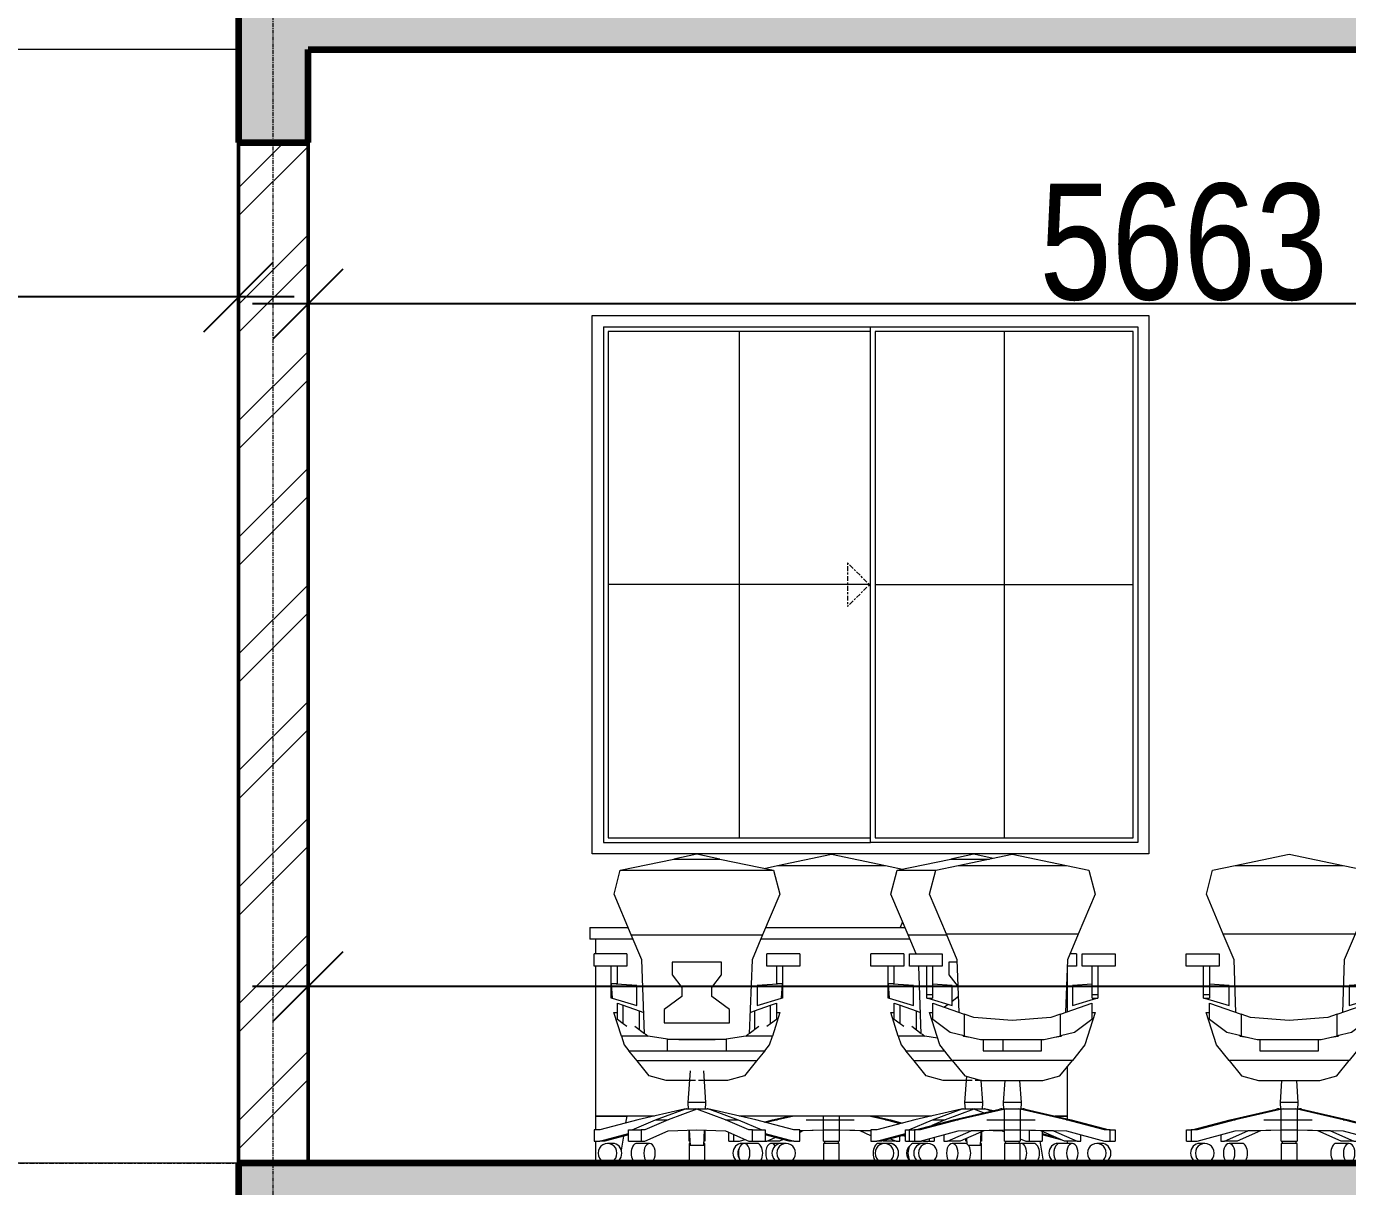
# Model space of a CAD drawing. Header units: millimetres. Extents: x -35190 to 411743, y -233114 to 23872.
# Drawn here: x 103382 to 107654, y -216612 to -212861 of the extents above; entities that cross this region are included whole.
import ezdxf

# ---------------------------------------------------------------- set-up
doc = ezdxf.new("R2010")
doc.units = ezdxf.units.MM
doc.linetypes.add('Centre', pattern=[31.75, 6.35, -4.7625, 15.875, -4.7625])
doc.linetypes.add('Grid Line', pattern=[22.225, 12.7, -3.175, 3.175, -3.175])
for name, color, linetype, lineweight in [('A-ANNO-DIMS', 211, 'Continuous', 9), ('A-DETL-GENF', 92, 'Continuous', 18), ('A-DETL-THIN', 151, 'Continuous', 18), ('A-FLOR', 192, 'Continuous', 18), ('A-FLOR-LEVL', 51, 'Continuous', 18), ('A-GENM', 13, 'Continuous', 18), ('A-GLAZ', 151, 'Continuous', 18), ('A-WALL', 113, 'Continuous', 18), ('A-WALL-PATT', 111, 'Continuous', 18), ('I-FURN', 30, 'Continuous', 18), ('S-GRID', 1, 'Continuous', 9)]:
    doc.layers.add(name, color=color, linetype=linetype, lineweight=lineweight)
doc.styles.add('Arial_3', font='arial.ttf', dxfattribs={"width": 0.8, "height": 375})
doc.dimstyles.new('main_4_5mm', dxfattribs={"dimscale": 304.8, "dimtxt": 382.597275, "dimasz": 0.738189, "dimexe": 0.590551, "dimexo": 0.0625, "dimgap": 0.024606, "dimtad": 1, "dimdec": 0, "dimzin": 0, "dimdsep": 46, "dimtxsty": 'Arial_3', "dimblk1": 'OBLIQUE', "dimblk2": 'OBLIQUE', "dimsah": 1, "dimcen": 0.09, "dimdle": 0.590551, "dimazin": 0, "dimtfac": 1, "dimtdec": 4, "dimtix": 1, "dimtmove": 0, "dimatfit": 3, "dimfxl": 0.590551, "dimfxlon": 1, "dimtvp": 1, "dimtolj": 1, "dimtzin": 0, "dimarcsym": 2})

# ---------------------------------------------------------------- blocks, each defined once
blk = doc.blocks.new('Sliding - 2L - SL1_8 X 1_8-417365-Section 3')
at = {"layer": 'A-GLAZ'}
for p, q in [((-7715.1, 3154), (-7715.1, 1486)), ((-7715.1, 3154), (-6851.1, 3154)), ((-7700.1, 3139), (-7700.1, 1501)), ((-6851.1, 3139), (-7700.1, 3139)), ((-7275.6, 3139), (-7275.6, 1501)), ((-6851.1, 1486), (-6851.1, 3154)), ((-6851.1, 3154), (-5987.1, 3154)), ((-6836, 3138.9), (-6836, 1501.1)), ((-6002.2, 3138.9), (-6836, 3138.9)), ((-6419.1, 3138.9), (-6419.1, 1501.1)), ((-6002.2, 1501.1), (-6002.2, 3138.9)), ((-5987.1, 3154), (-5987.1, 1486)), ((-6854.9, 2320), (-7700.1, 2320)), ((-6836, 2320), (-6002.2, 2320)), ((-7700.1, 1501), (-6851.1, 1501)), ((-6836, 1501.1), (-6002.2, 1501.1)), ((-7715.1, 1486), (-6851.1, 1486)), ((-5987.1, 1486), (-6851.1, 1486))]:
    blk.add_line(p, q, dxfattribs=at)
at = {"layer": 'A-GLAZ', "linetype": 'Centre'}
for p, q in [((-6854.9, 2320), (-6925.6, 2390.7)), ((-6925.6, 2390.7), (-6925.6, 2249.3)), ((-6854.9, 2320), (-6925.6, 2249.3))]:
    blk.add_line(p, q, dxfattribs=at)
blk = doc.blocks.new('HermanMiller_Seating_Aeron_WorkChair_9870 - Armpad_PostureFit_Graphite-563830-Section 3')
at = {"layer": 'A-GENM'}
blk.add_line((24040.3, 4338.9), (23884.1, 4338.9), dxfattribs=at)
at = {"layer": 'I-FURN'}
for p, q in [((23791.5, 5161.6), (23966.4, 5198.1)), ((23966.4, 5198.1), (24141.3, 5161.6)), ((23748.8, 5152.7), (23791.5, 5161.6)), ((23791.5, 5161.6), (24141.3, 5161.6)), ((24141.3, 5161.6), (24196.4, 5150.1)), ((24196.4, 4979.9), (24188.9, 4962)), ((23748.8, 4332.5), (23775.9, 4339.7)), ((23791.6, 4339.7), (23756.7, 4330.5)), ((23775.9, 4339.7), (23829.4, 4352)), ((23775.9, 4339.7), (23791.6, 4339.7)), ((23845.1, 4352), (23791.6, 4339.7)), ((23941, 4339.7), (23941, 4352)), ((23941, 4307.2), (23941, 4339.7)), ((23941, 4339.7), (23991.8, 4339.7)), ((23991.8, 4352), (23991.8, 4339.7)), ((23991.8, 4339.7), (23991.8, 4307.2)), ((24141.2, 4339.7), (24087.7, 4352)), ((24103.4, 4352), (24156.9, 4339.7)), ((24188.6, 4327.2), (24141.2, 4339.7)), ((24141.2, 4339.7), (24156.9, 4339.7)), ((24156.9, 4339.7), (24196.4, 4329.3)), ((23634.1, 4270.6), (23634.1, 4299)), ((23649.8, 4292.2), (23649.8, 4270.6)), ((23668.5, 4270.6), (23687.7, 4275.8)), ((23756.9, 4270.6), (23784.5, 4282.6)), ((23809.9, 4275.8), (23798, 4270.6)), ((23863.6, 4305.2), (23941, 4307)), ((23863.6, 4304.7), (23899.9, 4306.1)), ((23874, 4303.6), (23863.6, 4299)), ((23874, 4303.6), (23863.6, 4303.6)), ((23941, 4306.1), (23874, 4303.6)), ((23941, 4270.6), (23941, 4307.2)), ((23941, 4307.2), (23991.8, 4307.2)), ((23991.8, 4307.2), (23991.8, 4270.6)), ((23991.8, 4307), (24094.1, 4304.7)), ((24058.8, 4303.6), (23991.8, 4306.1)), ((24032.9, 4306.1), (24094.1, 4303.8)), ((24094.1, 4288.3), (24058.8, 4303.6)), ((24094.1, 4303.6), (24058.8, 4303.6)), ((24157.8, 4278.5), (24175.9, 4270.6)), ((24187.5, 4270.6), (24187.5, 4286.4)), ((24196.4, 4288.8), (24205.3, 4286.4)), ((24283.1, 4270.6), (24283.1, 4278.6)), ((24298.8, 4282.8), (24298.8, 4270.6)), ((23634.1, 4270.6), (23649.8, 4270.6)), ((23649.8, 4270.6), (23668.5, 4270.6)), ((23684.2, 4263.5), (23677.7, 4263.5)), ((23752.3, 4270.6), (23756.9, 4270.6)), ((23798, 4270.6), (23756.9, 4270.6)), ((23804.2, 4263.5), (23772.3, 4263.5)), ((23941, 4270.6), (23991.8, 4270.6)), ((23991.8, 4263.5), (23941, 4263.5)), ((23941, 4263.5), (23941, 4231.7)), ((23941, 4231.7), (23941, 4200)), ((23943.5, 4270.6), (23943.9, 4263.4)), ((23989, 4263.5), (23989.3, 4270.6)), ((23991.8, 4231.7), (23991.8, 4263.5)), ((23991.8, 4200), (23991.8, 4231.7)), ((24137.7, 4263.5), (24119.4, 4263.5)), ((24134.8, 4270.6), (24132.4, 4271.7)), ((24175.9, 4270.6), (24134.8, 4270.6)), ((24160.5, 4263.5), (24153.4, 4263.5)), ((24175.9, 4270.6), (24187.5, 4270.6)), ((24260.4, 4271.7), (24264.3, 4270.6)), ((24264.3, 4270.6), (24283.1, 4270.6)), ((24283.1, 4270.6), (24298.8, 4270.6))]:
    blk.add_line(p, q, dxfattribs=at)
for centre, ratio, start_param, end_param in [((23677.7, 4231.7), 0.951057, 0, 1.570796), ((23677.7, 4231.7), 0.951057, 1.570796, 3.141593), ((23693.4, 4231.7), 0.951057, 0.936925, 1.570796), ((23693.4, 4231.7), 0.951057, 1.570796, 2.204668), ((23772.3, 4231.7), 0.587785, 5.566775, 7.853982), ((23772.3, 4231.7), 0.587785, 1.570796, 3.858003), ((24119.4, 4231.7), 0.587785, 0, 1.570796), ((24119.4, 4231.7), 0.587785, 1.570796, 3.141593), ((24160.5, 4231.7), 0.587785, 5.615513, 6.429794), ((24239.4, 4231.7), 0.951057, 0.667672, 1.570796), ((24239.4, 4231.7), 0.951057, 1.570796, 2.47392), ((24160.5, 4231.7), 0.587785, 2.994984, 3.809265)]:
    blk.add_ellipse(centre, major_axis=(0, 31.7), ratio=ratio, start_param=start_param, end_param=end_param, dxfattribs=at)
blk = doc.blocks.new('M_Desk - 1525 x 762mm-564296-Section 3')
at = {"layer": 'I-FURN'}
for p, q in [((23184.9, 4962), (23308.7, 4962)), ((23184.9, 4962), (23184.9, 4923.9)), ((23753.7, 4962), (24203.9, 4962)), ((23324.7, 4923.9), (23184.9, 4923.9)), ((23203.9, 4923.9), (23203.9, 4876.3)), ((24219.9, 4923.9), (23737.7, 4923.9)), ((23203.9, 4836.6), (23203.9, 4352)), ((24728.9, 4836.6), (24728.9, 4688.9)), ((24728.9, 4511.3), (24728.9, 4352)), ((23203.9, 4352), (23305.5, 4352)), ((23203.9, 4352), (23203.9, 4307.2)), ((23394.2, 4352), (23203.9, 4352)), ((23301.7, 4329.4), (23305.5, 4352)), ((24289.4, 4352), (23668.2, 4352)), ((24688.2, 4352), (24728.9, 4352)), ((24728.9, 4352), (24688.2, 4352)), ((24728.9, 4352), (24728.9, 4342.6)), ((23287, 4241.1), (23294.7, 4287.1)), ((23203.9, 4270.6), (23203.9, 4200)), ((24652.7, 4200), (24640.9, 4270.6)), ((24728.9, 4270.6), (24728.9, 4263.5)), ((23280.1, 4200), (23282.3, 4213))]:
    blk.add_line(p, q, dxfattribs=at)
blk = doc.blocks.new('HermanMiller_Seating_Aeron_WorkChair_9870 - Armpad_PostureFit_Graphite-563193-Section 3')
at = {"layer": 'I-FURN'}
for p, q in [((24178.6, 5146.4), (24352.1, 5182.6)), ((24426.4, 5198.1), (24352.1, 5182.6)), ((24352.1, 5182.6), (24476.9, 5182.6)), ((24488.8, 5185.1), (24426.4, 5198.1)), ((24158.7, 5069.7), (24178.6, 5146.4)), ((24178.6, 5146.4), (24303.4, 5146.4)), ((24214.2, 4937.5), (24158.7, 5069.7)), ((24239.9, 4876.3), (24214.2, 4937.5)), ((24214.2, 4937.5), (24339, 4937.5)), ((24093.8, 4836.6), (24093.8, 4876.3)), ((24200, 4876.3), (24093.8, 4876.3)), ((24200, 4876.3), (24200, 4836.6)), ((24759, 4876.3), (24737.7, 4876.3)), ((24759, 4876.3), (24759, 4836.6)), ((24200, 4836.6), (24093.8, 4836.6)), ((24149.7, 4779.8), (24149.7, 4836.6)), ((24168.4, 4836.6), (24168.4, 4779.8)), ((24256.9, 4617.4), (24248.9, 4836.6)), ((24373.2, 4848.9), (24346.4, 4848.9)), ((24346.4, 4848.9), (24346.4, 4808.5)), ((24759, 4836.6), (24728.7, 4836.6)), ((24346.4, 4808.5), (24376.1, 4769.6)), ((24149.7, 4732.9), (24149.7, 4779.8)), ((24168.4, 4779.8), (24149.7, 4779.8)), ((24231.9, 4773.8), (24149.7, 4779.8)), ((24149.7, 4779.8), (24153, 4732.9)), ((24168.4, 4779.8), (24168.4, 4778.5)), ((24231.9, 4708.8), (24231.9, 4773.8)), ((24153, 4732.9), (24149.7, 4732.9)), ((24153, 4732.9), (24231.9, 4708.8)), ((24169.3, 4663.7), (24169.3, 4717)), ((24169.3, 4717), (24188.4, 4710.2)), ((24188.4, 4710.2), (24239.9, 4692)), ((24188.4, 4649.6), (24188.4, 4710.2)), ((24343.5, 4712.8), (24331.5, 4703.8)), ((24377.3, 4738.1), (24356.7, 4722.7)), ((24182.4, 4610.4), (24158.1, 4686.6)), ((24158.1, 4686.6), (24166.8, 4686.6)), ((24166.8, 4686.6), (24169.3, 4684.7)), ((24188.4, 4649.6), (24169.3, 4663.7)), ((24239.9, 4692), (24254.4, 4686.9)), ((24239.9, 4692), (24239.9, 4631.8)), ((24200, 4641.1), (24188.4, 4649.6)), ((24225.8, 4642.3), (24256.9, 4619)), ((24259.1, 4617.4), (24268.4, 4610.4)), ((24268.4, 4610.4), (24182.4, 4610.4)), ((24182.4, 4610.4), (24191.5, 4581.8)), ((24191.5, 4581.8), (24206.9, 4562.7)), ((24309.3, 4603.7), (24268.4, 4610.4)), ((24520.9, 4598.9), (24520.9, 4562.7)), ((24206.9, 4562.7), (24331.7, 4562.7)), ((24233.3, 4530.2), (24206.9, 4562.7)), ((24272.4, 4482.1), (24233.3, 4530.2)), ((24358.1, 4530.2), (24233.3, 4530.2)), ((24327.2, 4466.8), (24272.4, 4482.1)), ((24421.4, 4466.8), (24327.2, 4466.8)), ((24403, 4480.4), (24397, 4396.1)), ((24452, 4466.8), (24431.4, 4466.8)), ((24455.8, 4396.1), (24450.8, 4467.1)), ((24385.3, 4374), (24235.9, 4339.7)), ((24292.9, 4339.7), (24389.1, 4375.4)), ((24426.4, 4374), (24334, 4339.7)), ((24391.4, 4375.4), (24385.3, 4374)), ((24389.1, 4375.4), (24391.4, 4375.4)), ((24391.4, 4374.5), (24391.4, 4375.4)), ((24392.8, 4375.4), (24391.4, 4375.4)), ((24392.8, 4375.4), (24422.7, 4375.4)), ((24397, 4396.1), (24398.2, 4373.3)), ((24426.4, 4396.1), (24397, 4396.1)), ((24426.4, 4374), (24422.7, 4375.4)), ((24422.7, 4375.4), (24422.7, 4374.5)), ((24422.7, 4375.4), (24426.4, 4375.4)), ((24455.8, 4396.1), (24426.4, 4396.1)), ((24430.2, 4375.4), (24426.4, 4374)), ((24426.4, 4375.4), (24430.2, 4375.4)), ((24458.4, 4362.1), (24426.4, 4374)), ((24430.2, 4374.5), (24430.2, 4375.4)), ((24430.2, 4375.4), (24460, 4375.4)), ((24454.6, 4373.3), (24455.8, 4396.1)), ((24461.4, 4375.4), (24460, 4375.4)), ((24461.4, 4375.4), (24463.8, 4375.4)), ((24488.8, 4369.1), (24461.4, 4375.4)), ((24461.4, 4375.4), (24461.4, 4374.5)), ((24463.8, 4375.4), (24467.5, 4374)), ((24467.5, 4374), (24483.8, 4368)), ((24235.9, 4339.7), (24112.8, 4307.2)), ((24216.9, 4307.2), (24292.9, 4339.7)), ((24334, 4339.7), (24291, 4321.3)), ((24292.9, 4339.7), (24334, 4339.7)), ((24112.8, 4307.2), (24094.1, 4307.2)), ((24094.1, 4307.2), (24094.1, 4270.6)), ((24112.8, 4270.6), (24205.3, 4295.4)), ((24205.3, 4291.2), (24128.5, 4270.6)), ((24205.3, 4270.6), (24205.3, 4307.2)), ((24205.3, 4307.2), (24218.9, 4307.2)), ((24258, 4270.6), (24265.6, 4273.9)), ((24401, 4270.6), (24401, 4278.5)), ((24403, 4279.4), (24403.9, 4261.8)), ((24448.6, 4257.1), (24450.8, 4300.1)), ((24451.8, 4300.5), (24451.8, 4270.6)), ((24488.8, 4304.7), (24518.8, 4303.6)), ((24518.8, 4303.6), (24525.8, 4300.5)), ((24576.6, 4278.5), (24594.8, 4270.6)), ((24606.4, 4270.6), (24606.4, 4305)), ((24647.5, 4301.9), (24647.5, 4270.6)), ((24647.5, 4295.4), (24686.6, 4284.9)), ((24712, 4273.9), (24647.5, 4291.2)), ((24094.1, 4270.6), (24112.8, 4270.6)), ((24128.5, 4270.6), (24112.8, 4270.6)), ((24153.4, 4263.5), (24137.7, 4263.5)), ((24205.3, 4270.6), (24218.9, 4270.6)), ((24262.5, 4263.5), (24232.3, 4263.5)), ((24253.3, 4270.6), (24258, 4270.6)), ((24404.6, 4270.6), (24401, 4270.6)), ((24405, 4263.5), (24401, 4263.5)), ((24426.4, 4257.1), (24408.3, 4257.1)), ((24448.6, 4257.1), (24426.4, 4257.1)), ((24451.8, 4263.5), (24447.9, 4263.5)), ((24451.8, 4270.6), (24448.2, 4270.6)), ((24451.8, 4231.7), (24451.8, 4263.5)), ((24451.8, 4200), (24451.8, 4231.7)), ((24620.5, 4263.5), (24579.4, 4263.5)), ((24594.8, 4270.6), (24606.4, 4270.6)), ((24606.4, 4270.6), (24647.5, 4270.6)), ((24704.2, 4263.5), (24699.4, 4263.5))]:
    blk.add_line(p, q, dxfattribs=at)
for centre, ratio, start_param, end_param in [((24137.7, 4231.7), 0.951057, 4.712389, 7.853982), ((24137.7, 4231.7), 0.951057, 1.570796, 4.712389), ((24153.4, 4231.7), 0.951057, 4.712389, 6.283185), ((24153.4, 4231.7), 0.951057, 3.141593, 4.712389), ((24232.3, 4231.7), 0.587785, 0, 1.570796), ((24232.3, 4231.7), 0.587785, 1.570796, 3.141593), ((24579.4, 4231.7), 0.587785, 4.712389, 6.435451), ((24579.4, 4231.7), 0.587785, 2.989327, 4.712389), ((24620.5, 4231.7), 0.587785, 4.712389, 6.283185), ((24620.5, 4231.7), 0.587785, 3.141593, 4.712389), ((24699.4, 4231.7), 0.951057, 0, 1.570796), ((24699.4, 4231.7), 0.951057, 1.570796, 3.141593), ((24715.1, 4231.7), 0.951057, 1.245862, 1.570796), ((24715.1, 4231.7), 0.951057, 1.570796, 1.89573)]:
    blk.add_ellipse(centre, major_axis=(0, 31.7), ratio=ratio, start_param=start_param, end_param=end_param, dxfattribs=at)
blk = doc.blocks.new('HermanMiller_Seating_Aeron_WorkChair_9870 - Armpad_PostureFit_Graphite-V11-Section 3')
at = {"layer": 'I-FURN'}
for p, q in [((23283.4, 5146.4), (23456.9, 5182.6)), ((23531.2, 5198.1), (23456.9, 5182.6)), ((23456.9, 5182.6), (23605.5, 5182.6)), ((23605.5, 5182.6), (23531.2, 5198.1)), ((23605.5, 5182.6), (23779, 5146.4)), ((23263.5, 5069.7), (23283.4, 5146.4)), ((23283.4, 5146.4), (23779, 5146.4)), ((23779, 5146.4), (23798.9, 5069.7)), ((23319, 4937.5), (23263.5, 5069.7)), ((23798.9, 5069.7), (23743.4, 4937.5)), ((23352.9, 4856.7), (23319, 4937.5)), ((23319, 4937.5), (23743.4, 4937.5)), ((23743.4, 4937.5), (23709.5, 4856.7)), ((23198.6, 4836.6), (23198.6, 4876.3)), ((23304.8, 4876.3), (23198.6, 4876.3)), ((23304.8, 4876.3), (23304.8, 4836.6)), ((23757.6, 4836.6), (23757.6, 4876.3)), ((23863.8, 4876.3), (23757.6, 4876.3)), ((23863.8, 4876.3), (23863.8, 4836.6)), ((23304.8, 4836.6), (23198.6, 4836.6)), ((23254.5, 4779.8), (23254.5, 4836.6)), ((23273.2, 4836.6), (23273.2, 4779.8)), ((23361.7, 4617.4), (23352.9, 4856.7)), ((23611.2, 4848.9), (23451.2, 4848.9)), ((23451.2, 4848.9), (23451.2, 4808.5)), ((23611.2, 4808.5), (23611.2, 4848.9)), ((23709.5, 4856.7), (23700.7, 4617.4)), ((23863.8, 4836.6), (23757.6, 4836.6)), ((23789.2, 4779.8), (23789.2, 4836.6)), ((23807.9, 4836.6), (23807.9, 4779.8)), ((23451.2, 4808.5), (23482.6, 4767.4)), ((23579.8, 4767.4), (23611.2, 4808.5)), ((23254.5, 4732.9), (23254.5, 4779.8)), ((23273.2, 4779.8), (23254.5, 4779.8)), ((23336.7, 4773.8), (23254.5, 4779.8)), ((23254.5, 4779.8), (23257.8, 4732.9)), ((23273.2, 4779.8), (23273.2, 4778.5)), ((23336.7, 4708.8), (23336.7, 4773.8)), ((23482.6, 4767.4), (23482.6, 4738.5)), ((23579.8, 4738.5), (23579.8, 4767.4)), ((23807.9, 4779.8), (23725.7, 4773.8)), ((23725.7, 4773.8), (23725.7, 4708.8)), ((23789.2, 4778.5), (23789.2, 4779.8)), ((23807.9, 4779.8), (23789.2, 4779.8)), ((23804.6, 4732.9), (23807.9, 4779.8)), ((23807.9, 4779.8), (23807.9, 4732.9)), ((23257.8, 4732.9), (23254.5, 4732.9)), ((23257.8, 4732.9), (23336.7, 4708.8)), ((23274.1, 4663.7), (23274.1, 4717)), ((23274.1, 4717), (23293.2, 4710.2)), ((23293.2, 4710.2), (23344.7, 4692)), ((23293.2, 4649.6), (23293.2, 4710.2)), ((23482.6, 4738.5), (23425.7, 4695.9)), ((23636.7, 4695.9), (23579.8, 4738.5)), ((23717.7, 4692), (23769.2, 4710.2)), ((23725.7, 4708.8), (23804.6, 4732.9)), ((23769.2, 4710.2), (23788.3, 4717)), ((23769.2, 4649.6), (23769.2, 4710.2)), ((23788.3, 4717), (23788.3, 4663.7)), ((23807.9, 4732.9), (23804.6, 4732.9)), ((23287.2, 4610.4), (23262.9, 4686.6)), ((23262.9, 4686.6), (23271.6, 4686.6)), ((23271.6, 4686.6), (23274.1, 4684.7)), ((23293.2, 4649.6), (23274.1, 4663.7)), ((23344.7, 4692), (23359.2, 4686.9)), ((23344.7, 4692), (23344.7, 4631.8)), ((23425.7, 4695.9), (23425.7, 4652.9)), ((23636.7, 4652.9), (23636.7, 4695.9)), ((23703.2, 4686.9), (23717.7, 4692)), ((23717.7, 4692), (23717.7, 4631.8)), ((23788.3, 4663.7), (23769.2, 4649.6)), ((23799.5, 4686.6), (23775.2, 4610.4)), ((23788.3, 4684.7), (23790.8, 4686.6)), ((23790.8, 4686.6), (23799.5, 4686.6)), ((23304.8, 4641.1), (23293.2, 4649.6)), ((23330.6, 4642.3), (23361.7, 4619)), ((23363.9, 4617.4), (23373.2, 4610.4)), ((23425.7, 4652.9), (23636.7, 4652.9)), ((23689.2, 4610.4), (23698.5, 4617.4)), ((23700.8, 4619), (23731.8, 4642.3)), ((23769.2, 4649.6), (23757.7, 4641.1)), ((23373.2, 4610.4), (23287.2, 4610.4)), ((23287.2, 4610.4), (23296.3, 4581.8)), ((23296.3, 4581.8), (23311.7, 4562.7)), ((23436.7, 4600), (23373.2, 4610.4)), ((23436.7, 4562.7), (23436.7, 4600)), ((23531.2, 4599.7), (23436.7, 4598.9)), ((23472.6, 4598.9), (23436.7, 4598.9)), ((23472.6, 4598.9), (23589.8, 4598.9)), ((23625.7, 4598.9), (23531.2, 4599.7)), ((23625.7, 4598.9), (23589.8, 4598.9)), ((23689.2, 4610.4), (23625.7, 4600)), ((23625.7, 4600), (23625.7, 4562.7)), ((23775.2, 4610.4), (23689.2, 4610.4)), ((23750.7, 4562.7), (23766.2, 4581.8)), ((23766.2, 4581.8), (23775.2, 4610.4)), ((23311.7, 4562.7), (23436.7, 4562.7)), ((23338.1, 4530.2), (23311.7, 4562.7)), ((23377.2, 4482.1), (23338.1, 4530.2)), ((23724.3, 4530.2), (23338.1, 4530.2)), ((23436.7, 4562.7), (23625.7, 4562.7)), ((23625.7, 4562.7), (23750.7, 4562.7)), ((23724.3, 4530.2), (23685.2, 4482.1)), ((23750.7, 4562.7), (23724.3, 4530.2)), ((23509, 4497.7), (23501.8, 4396.1)), ((23560.6, 4396.1), (23553.4, 4497.7)), ((23432, 4466.8), (23377.2, 4482.1)), ((23526.2, 4466.8), (23432, 4466.8)), ((23630.4, 4466.8), (23536.2, 4466.8)), ((23685.2, 4482.1), (23630.4, 4466.8)), ((23490.1, 4374), (23340.7, 4339.7)), ((23397.7, 4339.7), (23493.9, 4375.4)), ((23531.2, 4374), (23438.8, 4339.7)), ((23496.2, 4375.4), (23490.1, 4374)), ((23493.9, 4375.4), (23496.2, 4375.4)), ((23496.2, 4374.5), (23496.2, 4375.4)), ((23497.6, 4375.4), (23496.2, 4375.4)), ((23497.6, 4375.4), (23527.5, 4375.4)), ((23501.8, 4396.1), (23503, 4373.3)), ((23531.2, 4396.1), (23501.8, 4396.1)), ((23531.2, 4374), (23527.5, 4375.4)), ((23527.5, 4375.4), (23527.5, 4374.5)), ((23527.5, 4375.4), (23531.2, 4375.4)), ((23560.6, 4396.1), (23531.2, 4396.1)), ((23535, 4375.4), (23531.2, 4374)), ((23531.2, 4375.4), (23535, 4375.4)), ((23623.6, 4339.7), (23531.2, 4374)), ((23535, 4374.5), (23535, 4375.4)), ((23535, 4375.4), (23564.8, 4375.4)), ((23559.4, 4373.3), (23560.6, 4396.1)), ((23566.2, 4375.4), (23564.8, 4375.4)), ((23566.2, 4375.4), (23568.6, 4375.4)), ((23721.7, 4339.7), (23566.2, 4375.4)), ((23566.2, 4375.4), (23566.2, 4374.5)), ((23568.6, 4375.4), (23572.3, 4374)), ((23572.3, 4374), (23664.7, 4339.7)), ((23340.7, 4339.7), (23217.6, 4307.2)), ((23321.7, 4307.2), (23397.7, 4339.7)), ((23438.8, 4339.7), (23362.8, 4307.2)), ((23397.7, 4339.7), (23438.8, 4339.7)), ((23699.6, 4307.2), (23623.6, 4339.7)), ((23623.6, 4339.7), (23664.7, 4339.7)), ((23664.7, 4339.7), (23740.7, 4307.2)), ((23844.8, 4307.2), (23721.7, 4339.7)), ((23217.6, 4307.2), (23198.9, 4307.2)), ((23198.9, 4307.2), (23198.9, 4270.6)), ((23217.6, 4270.6), (23310.1, 4295.4)), ((23310.1, 4291.2), (23233.3, 4270.6)), ((23310.1, 4270.6), (23310.1, 4307.2)), ((23310.1, 4307.2), (23351.2, 4307.2)), ((23362.8, 4307.2), (23351.2, 4307.2)), ((23351.2, 4307.2), (23351.2, 4270.6)), ((23362.8, 4270.6), (23438.8, 4303.6)), ((23438.8, 4303.6), (23531.2, 4307)), ((23505.8, 4303.6), (23505.8, 4306.1)), ((23505.8, 4270.6), (23505.8, 4303.6)), ((23507.8, 4303.6), (23505.8, 4303.6)), ((23506.5, 4306.1), (23509, 4257.1)), ((23531.2, 4307), (23623.6, 4303.6)), ((23553.4, 4257.1), (23555.9, 4306.1)), ((23556.6, 4303.6), (23554.6, 4303.6)), ((23556.6, 4306.1), (23556.6, 4303.6)), ((23556.6, 4303.6), (23556.6, 4270.6)), ((23623.6, 4303.6), (23699.6, 4270.6)), ((23711.2, 4307.2), (23699.6, 4307.2)), ((23711.2, 4270.6), (23711.2, 4307.2)), ((23711.2, 4307.2), (23752.3, 4307.2)), ((23752.3, 4307.2), (23752.3, 4270.6)), ((23752.3, 4295.4), (23844.8, 4270.6)), ((23829.1, 4270.6), (23752.3, 4291.2)), ((23863.6, 4307.2), (23844.8, 4307.2)), ((23863.6, 4270.6), (23863.6, 4307.2)), ((23198.9, 4270.6), (23217.6, 4270.6)), ((23233.3, 4270.6), (23217.6, 4270.6)), ((23258.2, 4263.5), (23242.5, 4263.5)), ((23310.1, 4270.6), (23351.2, 4270.6)), ((23378.2, 4263.5), (23337.1, 4263.5)), ((23351.2, 4270.6), (23362.8, 4270.6)), ((23509.4, 4270.6), (23505.8, 4270.6)), ((23509.8, 4263.5), (23505.8, 4263.5)), ((23505.8, 4263.5), (23505.8, 4231.7)), ((23505.8, 4231.7), (23505.8, 4200)), ((23531.2, 4257.1), (23509, 4257.1)), ((23553.4, 4257.1), (23531.2, 4257.1)), ((23556.6, 4263.5), (23552.7, 4263.5)), ((23556.6, 4270.6), (23553, 4270.6)), ((23556.6, 4231.7), (23556.6, 4263.5)), ((23556.6, 4200), (23556.6, 4231.7)), ((23725.3, 4263.5), (23684.2, 4263.5)), ((23699.6, 4270.6), (23711.2, 4270.6)), ((23711.2, 4270.6), (23752.3, 4270.6)), ((23819.9, 4263.5), (23804.2, 4263.5)), ((23844.8, 4270.6), (23829.1, 4270.6)), ((23844.8, 4270.6), (23863.6, 4270.6))]:
    blk.add_line(p, q, dxfattribs=at)
for centre, ratio, start_param, end_param in [((23242.5, 4231.7), 0.951057, 4.712389, 7.853982), ((23242.5, 4231.7), 0.951057, 1.570796, 4.712389), ((23258.2, 4231.7), 0.951057, 4.712389, 6.283185), ((23258.2, 4231.7), 0.951057, 3.141593, 4.712389), ((23337.1, 4231.7), 0.587785, 0, 1.570796), ((23337.1, 4231.7), 0.587785, 1.570796, 3.141593), ((23378.2, 4231.7), 0.587785, 4.712389, 7.853982), ((23378.2, 4231.7), 0.587785, 1.570796, 4.712389), ((23684.2, 4231.7), 0.587785, 4.712389, 7.853982), ((23684.2, 4231.7), 0.587785, 1.570796, 4.712389), ((23725.3, 4231.7), 0.587785, 4.712389, 6.283185), ((23725.3, 4231.7), 0.587785, 3.141593, 4.712389), ((23804.2, 4231.7), 0.951057, 0, 1.570796), ((23804.2, 4231.7), 0.951057, 1.570796, 3.141593), ((23819.9, 4231.7), 0.951057, 4.712389, 7.853982), ((23819.9, 4231.7), 0.951057, 1.570796, 4.712389)]:
    blk.add_ellipse(centre, major_axis=(0, 31.7), ratio=ratio, start_param=start_param, end_param=end_param, dxfattribs=at)
blk = doc.blocks.new('HermanMiller_Seating_Aeron_WorkChair_9870 - Armpad_PostureFit_Graphite-V17-Section 3')
at = {"layer": 'A-GENM'}
blk.add_line((25520.3, 4338.9), (25364.1, 4338.9), dxfattribs=at)
at = {"layer": 'I-FURN'}
for p, q in [((25271.5, 5161.6), (25446.4, 5198.1)), ((25446.4, 5198.1), (25621.3, 5161.6)), ((25178.7, 5069.7), (25198.6, 5146.4)), ((25198.6, 5146.4), (25271.5, 5161.6)), ((25271.5, 5161.6), (25621.3, 5161.6)), ((25621.3, 5161.6), (25694.2, 5146.4)), ((25694.2, 5146.4), (25714.1, 5069.7)), ((25233.1, 4940.1), (25178.7, 5069.7)), ((25714.1, 5069.7), (25659.7, 4940.1)), ((25268.1, 4856.7), (25233.1, 4940.1)), ((25659.7, 4940.1), (25233.1, 4940.1)), ((25659.7, 4940.1), (25624.7, 4856.7)), ((25113.8, 4836.6), (25113.8, 4876.3)), ((25113.8, 4876.3), (25220, 4876.3)), ((25220, 4876.3), (25220, 4836.6)), ((25672.8, 4836.6), (25672.8, 4876.3)), ((25672.8, 4876.3), (25779, 4876.3)), ((25779, 4876.3), (25779, 4836.6)), ((25220, 4836.6), (25113.8, 4836.6)), ((25169.7, 4745.1), (25169.7, 4836.6)), ((25188.4, 4836.6), (25188.4, 4745.1)), ((25274.4, 4686.9), (25268.1, 4856.7)), ((25624.7, 4856.7), (25618.4, 4686.9)), ((25779, 4836.6), (25672.8, 4836.6)), ((25704.4, 4745.1), (25704.4, 4836.6)), ((25723.1, 4836.6), (25723.1, 4745.1)), ((25169.7, 4732.9), (25169.7, 4745.1)), ((25169.7, 4745.1), (25188.4, 4745.1)), ((25251.9, 4773.8), (25188.4, 4778.5)), ((25188.4, 4745.1), (25188.4, 4732.9)), ((25251.9, 4708.8), (25251.9, 4773.8)), ((25704.4, 4778.5), (25640.9, 4773.8)), ((25640.9, 4773.8), (25640.9, 4708.8)), ((25704.4, 4732.9), (25704.4, 4745.1)), ((25704.4, 4745.1), (25723.1, 4745.1)), ((25723.1, 4745.1), (25723.1, 4732.9)), ((25169.7, 4732.9), (25188.4, 4732.9)), ((25173, 4732.9), (25251.9, 4708.8)), ((25189.3, 4663.7), (25189.3, 4717)), ((25189.3, 4717), (25290.7, 4681.1)), ((25602.1, 4681.1), (25703.5, 4717)), ((25640.9, 4708.8), (25719.8, 4732.9)), ((25703.5, 4717), (25703.5, 4663.7)), ((25704.4, 4732.9), (25723.1, 4732.9)), ((25211.5, 4581.8), (25178.1, 4686.6)), ((25178.1, 4686.6), (25186.8, 4686.6)), ((25186.8, 4686.6), (25189.3, 4684.7)), ((25245.2, 4622.5), (25189.3, 4663.7)), ((25321.8, 4670.1), (25290.7, 4681.1)), ((25290.7, 4681.1), (25290.7, 4611.5)), ((25446.4, 4660.4), (25321.8, 4670.1)), ((25571, 4670.1), (25446.4, 4660.4)), ((25602.1, 4681.1), (25571, 4670.1)), ((25602.1, 4611.5), (25602.1, 4681.1)), ((25703.5, 4663.7), (25647.6, 4622.5)), ((25714.7, 4686.6), (25681.4, 4581.8)), ((25703.5, 4684.7), (25706, 4686.6)), ((25706, 4686.6), (25714.7, 4686.6)), ((25290.7, 4611.5), (25245.2, 4622.5)), ((25647.6, 4622.5), (25602.1, 4611.5)), ((25251.9, 4531.9), (25211.5, 4581.8)), ((25285, 4612.9), (25288.4, 4610.4)), ((25288.4, 4610.4), (25310.2, 4606.8)), ((25290.7, 4611.5), (25343.3, 4598.9)), ((25343.3, 4598.9), (25549.5, 4598.9)), ((25351.9, 4598.9), (25351.9, 4562.7)), ((25540.9, 4562.7), (25540.9, 4598.9)), ((25549.5, 4598.9), (25602.1, 4611.5)), ((25582.7, 4606.8), (25604.4, 4610.4)), ((25604.4, 4610.4), (25607.8, 4612.9)), ((25681.4, 4581.8), (25640.9, 4531.9)), ((25640.9, 4531.9), (25251.9, 4531.9)), ((25251.9, 4531.9), (25292.4, 4482.1)), ((25351.9, 4562.7), (25540.9, 4562.7)), ((25600.4, 4482.1), (25640.9, 4531.9)), ((25292.4, 4482.1), (25347.2, 4466.8)), ((25347.2, 4466.8), (25545.6, 4466.8)), ((25422, 4466.8), (25417, 4396.1)), ((25475.8, 4396.1), (25470.8, 4466.8)), ((25545.6, 4466.8), (25600.4, 4482.1)), ((25255.9, 4339.7), (25405.3, 4374)), ((25427.1, 4375.4), (25271.6, 4339.7)), ((25409.1, 4375.4), (25405.3, 4374)), ((25409.1, 4374.5), (25409.1, 4375.4)), ((25412.8, 4375.4), (25409.1, 4375.4)), ((25412.8, 4375.4), (25421, 4375.4)), ((25417, 4396.1), (25418.2, 4373.4)), ((25446.4, 4396.1), (25417, 4396.1)), ((25421, 4374), (25421, 4375.4)), ((25421, 4375.4), (25425.6, 4375.4)), ((25421, 4339.7), (25421, 4374)), ((25425.6, 4375.4), (25427.1, 4375.4)), ((25427.1, 4374.5), (25427.1, 4375.4)), ((25427.1, 4375.4), (25465.7, 4375.4)), ((25475.8, 4396.1), (25446.4, 4396.1)), ((25471.8, 4374), (25465.7, 4375.4)), ((25465.7, 4375.4), (25465.7, 4374.5)), ((25465.7, 4375.4), (25467.2, 4375.4)), ((25467.2, 4375.4), (25471.8, 4375.4)), ((25471.8, 4375.4), (25480, 4375.4)), ((25471.8, 4375.4), (25471.8, 4374)), ((25621.2, 4339.7), (25471.8, 4374)), ((25471.8, 4374), (25471.8, 4339.7)), ((25474.6, 4373.4), (25475.8, 4396.1)), ((25483.8, 4375.4), (25480, 4375.4)), ((25487.5, 4374), (25483.8, 4375.4)), ((25483.8, 4375.4), (25483.8, 4374.5)), ((25487.5, 4374), (25636.9, 4339.7)), ((25132.8, 4307.2), (25255.9, 4339.7)), ((25271.6, 4339.7), (25148.5, 4307.2)), ((25255.9, 4339.7), (25271.6, 4339.7)), ((25421, 4307.2), (25421, 4339.7)), ((25421, 4339.7), (25471.8, 4339.7)), ((25471.8, 4339.7), (25471.8, 4307.2)), ((25744.3, 4307.2), (25621.2, 4339.7)), ((25621.2, 4339.7), (25636.9, 4339.7)), ((25636.9, 4339.7), (25760, 4307.2)), ((25114.1, 4270.6), (25114.1, 4307.2)), ((25114.1, 4307.2), (25129.8, 4307.2)), ((25148.5, 4307.2), (25129.8, 4307.2)), ((25129.8, 4307.2), (25129.8, 4270.6)), ((25148.5, 4270.6), (25271.6, 4303.6)), ((25225.3, 4291.2), (25225.3, 4270.6)), ((25236.9, 4270.6), (25312.9, 4303.6)), ((25271.6, 4303.6), (25421, 4307)), ((25354, 4303.6), (25278, 4270.6)), ((25312.9, 4303.6), (25379.9, 4306.1)), ((25354, 4303.6), (25312.9, 4303.6)), ((25421, 4306.1), (25354, 4303.6)), ((25421, 4270.6), (25421, 4307.2)), ((25421, 4307.2), (25471.8, 4307.2)), ((25471.8, 4307.2), (25471.8, 4270.6)), ((25471.8, 4307), (25621.2, 4303.6)), ((25538.8, 4303.6), (25471.8, 4306.1)), ((25512.9, 4306.1), (25579.9, 4303.6)), ((25614.8, 4270.6), (25538.8, 4303.6)), ((25579.9, 4303.6), (25538.8, 4303.6)), ((25579.9, 4303.6), (25655.9, 4270.6)), ((25621.2, 4303.6), (25744.3, 4270.6)), ((25667.5, 4270.6), (25667.5, 4291.2)), ((25763.1, 4307.2), (25744.3, 4307.2)), ((25763.1, 4270.6), (25763.1, 4307.2)), ((25763.1, 4307.2), (25778.8, 4307.2)), ((25778.8, 4307.2), (25778.8, 4270.6)), ((25114.1, 4270.6), (25129.8, 4270.6)), ((25129.8, 4270.6), (25148.5, 4270.6)), ((25173.4, 4263.5), (25157.7, 4263.5)), ((25225.3, 4270.6), (25236.9, 4270.6)), ((25278, 4270.6), (25236.9, 4270.6)), ((25293.4, 4263.5), (25252.3, 4263.5)), ((25421, 4270.6), (25471.8, 4270.6)), ((25471.8, 4263.5), (25421, 4263.5)), ((25421, 4263.5), (25421, 4231.7)), ((25421, 4231.7), (25421, 4200)), ((25423.5, 4270.6), (25423.9, 4263.4)), ((25469, 4263.5), (25469.3, 4270.6)), ((25471.8, 4231.7), (25471.8, 4263.5)), ((25471.8, 4200), (25471.8, 4231.7)), ((25640.5, 4263.5), (25599.4, 4263.5)), ((25655.9, 4270.6), (25614.8, 4270.6)), ((25655.9, 4270.6), (25667.5, 4270.6)), ((25735.1, 4263.5), (25719.4, 4263.5)), ((25744.3, 4270.6), (25763.1, 4270.6)), ((25763.1, 4270.6), (25778.8, 4270.6))]:
    blk.add_line(p, q, dxfattribs=at)
for centre, ratio, start_param, end_param in [((25157.7, 4231.7), 0.951057, 0, 1.570796), ((25157.7, 4231.7), 0.951057, 1.570796, 3.141593), ((25173.4, 4231.7), 0.951057, 4.712389, 7.853982), ((25173.4, 4231.7), 0.951057, 1.570796, 4.712389), ((25252.3, 4231.7), 0.587785, 4.712389, 7.853982), ((25252.3, 4231.7), 0.587785, 1.570796, 4.712389), ((25293.4, 4231.7), 0.587785, 4.712389, 6.283185), ((25293.4, 4231.7), 0.587785, 3.141593, 4.712389), ((25599.4, 4231.7), 0.587785, 0, 1.570796), ((25599.4, 4231.7), 0.587785, 1.570796, 3.141593), ((25640.5, 4231.7), 0.587785, 4.712389, 7.853982), ((25640.5, 4231.7), 0.587785, 1.570796, 4.712389), ((25719.4, 4231.7), 0.951057, 4.712389, 7.853982), ((25719.4, 4231.7), 0.951057, 1.570796, 4.712389), ((25735.1, 4231.7), 0.951057, 4.712389, 6.283185), ((25735.1, 4231.7), 0.951057, 3.141593, 4.712389)]:
    blk.add_ellipse(centre, major_axis=(0, 31.7), ratio=ratio, start_param=start_param, end_param=end_param, dxfattribs=at)
blk = doc.blocks.new('_Oblique')
at = {"color": 0, "linetype": 'ByBlock', "lineweight": -2}
blk.add_line((-0.5, -0.5), (0.5, 0.5), dxfattribs=at)
blk = doc.blocks.new('*D1450')
at = {"layer": 'A-ANNO-DIMS', "color": 0, "lineweight": -2, "transparency": 16777216}
for p, q in [((104292.7, -213919.1), (104292.7, -213578.2)), ((109955.2, -213919.1), (109955.2, -213578.2)), ((110135.2, -213758.2), (104112.7, -213758.2))]:
    blk.add_line(p, q, dxfattribs=at)
at = {"layer": 'Defpoints', "color": 0, "transparency": 16777216}
for p in [(104292.7, -213758.2), (104292.7, -213938.2), (109955.2, -213938.2)]:
    blk.add_point(p, dxfattribs=at)
at = {"layer": 'A-ANNO-DIMS', "color": 0, "lineweight": -2, "transparency": 16777216, "xscale": 224.9999999999999, "yscale": 224.9999999999999, "zscale": 224.9999999999999, "rotation": 180}
blk.add_blockref('_Oblique', (104292.7, -213758.2), dxfattribs=at)
at = {"layer": 'A-ANNO-DIMS', "color": 0, "lineweight": -2, "transparency": 16777216, "xscale": 224.9999999999999, "yscale": 224.9999999999999, "zscale": 224.9999999999999}
blk.add_blockref('_Oblique', (109955.2, -213758.2), dxfattribs=at)
at = {"layer": 'A-ANNO-DIMS', "color": 0, "transparency": 16777216, "insert": (107124, -213559.1), "char_height": 375, "width": 991.692, "attachment_point": 5, "style": 'Arial_3'}
blk.add_mtext('\\A1;5663', dxfattribs=at)
blk = doc.blocks.new('*D1456')
at = {"layer": 'A-ANNO-DIMS', "color": 0, "lineweight": -2, "transparency": 16777216}
for p, q in [((104292.7, -216126), (104292.7, -215785)), ((112992.7, -216126), (112992.7, -215785)), ((113172.7, -215965), (104112.7, -215965))]:
    blk.add_line(p, q, dxfattribs=at)
at = {"layer": 'Defpoints', "color": 0, "transparency": 16777216}
for p in [(104292.7, -215965), (104292.7, -216145), (112992.7, -216145)]:
    blk.add_point(p, dxfattribs=at)
at = {"layer": 'A-ANNO-DIMS', "color": 0, "lineweight": -2, "transparency": 16777216, "xscale": 224.9999999999999, "yscale": 224.9999999999999, "zscale": 224.9999999999999, "rotation": 180}
blk.add_blockref('_Oblique', (104292.7, -215965), dxfattribs=at)
at = {"layer": 'A-ANNO-DIMS', "color": 0, "lineweight": -2, "transparency": 16777216, "xscale": 224.9999999999999, "yscale": 224.9999999999999, "zscale": 224.9999999999999}
blk.add_blockref('_Oblique', (112992.7, -215965), dxfattribs=at)
at = {"layer": 'A-ANNO-DIMS', "color": 0, "transparency": 16777216, "insert": (108642.7, -215766), "char_height": 375, "width": 991.692, "attachment_point": 5, "style": 'Arial_3'}
blk.add_mtext('\\A1;8700', dxfattribs=at)
blk = doc.blocks.new('*D1463')
at = {"layer": 'A-ANNO-DIMS', "color": 0, "lineweight": -2, "transparency": 16777216}
for p, q in [((98217.7, -213896.6), (98217.7, -213555.6)), ((104067.7, -213896.6), (104067.7, -213555.6)), ((104247.7, -213735.6), (98037.7, -213735.6))]:
    blk.add_line(p, q, dxfattribs=at)
at = {"layer": 'Defpoints', "color": 0, "transparency": 16777216}
for p in [(98217.7, -213735.6), (98217.7, -213915.6), (104067.7, -213915.6)]:
    blk.add_point(p, dxfattribs=at)
at = {"layer": 'A-ANNO-DIMS', "color": 0, "lineweight": -2, "transparency": 16777216, "xscale": 224.9999999999999, "yscale": 224.9999999999999, "zscale": 224.9999999999999, "rotation": 180}
blk.add_blockref('_Oblique', (98217.7, -213735.6), dxfattribs=at)
at = {"layer": 'A-ANNO-DIMS', "color": 0, "lineweight": -2, "transparency": 16777216, "xscale": 224.9999999999999, "yscale": 224.9999999999999, "zscale": 224.9999999999999}
blk.add_blockref('_Oblique', (104067.7, -213735.6), dxfattribs=at)
at = {"layer": 'A-ANNO-DIMS', "color": 0, "transparency": 16777216, "insert": (101142.7, -213536.7), "char_height": 375, "width": 991.692, "attachment_point": 5, "style": 'Arial_3'}
blk.add_mtext('\\A1;5850', dxfattribs=at)

msp = doc.modelspace()

# ---------------------------------------------------------------- hatches: boundary and pattern name
at = {"layer": 'A-DETL-GENF'}
h = msp.add_hatch(dxfattribs=at)
h.set_pattern_fill('FP_3', style=0, pattern_type=2)
h.set_pattern_definition([(50, (95014.18, -213760.84), (191.2931, -16.7364), [20.003, -220.028]), (355, (95014.18, -213760.84), (-37.0045, 200.6095), [16.002, -176.022]), (100.451, (95030.13, -213762.23), (154.2901, 183.8728), [17, -186.995]), (46.184, (95014.18, -213707.5), (284.633, -44.1445), [30.004, -330.041]), (96.636, (95037.9, -213711.18), (249.2724, 259.7988), [25.499, -280.492]), (351.184, (95014.18, -213707.5), (249.275, 259.797), [24.003, -264.033]), (21, (95040.85, -213720.83), (159.19475, -107.37875), [20.002, -220.027]), (326, (95040.85, -213720.83), (64.8925, 193.3972), [16.002, -176.022]), (71.451, (95054.12, -213729.78), (224.0884, 86.0174), [17, -186.995]), (37.5, (95014.184, -213760.837), (3.24264, 88.78263), [8.801, -165.087, 8.801, -169.888, -176.689]), (37.5, (95014.184, -213760.837), (3.24264, 88.78263), [-352.577, 8.801, -167.888]), (7.5, (95014.18, -213760.84), (70.16022, 105.18966), [8.801, -93.078, 8.801, -161.087, -67.342]), (7.5, (95014.18, -213760.84), (70.16022, 105.18966), [-271.767, 8.801, -58.541]), (327.5, (94954.71, -213760.84), (142.37024, -6.01556), [8.801, -57.874, 8.801, -199.225, -276.034]), (327.5, (94954.71, -213760.84), (142.37024, -6.01556), [-274.701, 8.801, -267.233]), (317.5, (94928.04, -213760.84), (155.5355, 26.69786), [8.801, -77.876, 8.801, -129.349, -196.024]), (317.5, (94928.04, -213760.84), (155.5355, 26.69786), [-224.828, 8.801, -187.223])])
h.paths.add_polyline_path([(98217.7, -220440.5), (98217.7, -220290.5), (95967.7, -220290.5), (95967.7, -220435.8), (97992.7, -220435.8), (97992.7, -220440.5), (98072.2, -220440.5)])
h.paths.add_polyline_path([(116538.5, -220435.8), (123467.7, -220435.8), (123467.7, -220285.8), (104067.7, -220285.8), (104067.7, -220435.8), (116018.3, -220435.8)])
h.paths.add_polyline_path([(90117.7, -220435.8), (90117.7, -220285.8), (71192.7, -220285.8), (71192.7, -220435.8), (90009.5, -220435.8)])
h.paths.add_polyline_path([(123300.8, -219735.8), (123467.7, -219735.8), (123467.7, -219435.8), (123917.7, -219435.8), (123917.7, -219285.8), (123242.7, -219285.8), (123242.7, -219735.8)])
h.paths.add_polyline_path([(71283.1, -219735.8), (71417.7, -219735.8), (71417.7, -219285.8), (70742.7, -219285.8), (70742.7, -219435.8), (71192.7, -219435.8), (71192.7, -219735.8)])
h.paths.add_polyline_path([(87408.6, -217585.8), (87467.7, -217585.8), (87467.7, -217360.8), (87242.7, -217360.8), (87242.7, -217585.8)])
h.paths.add_polyline_path([(90009.5, -217585.8), (90117.7, -217585.8), (90117.7, -217360.8), (89892.7, -217360.8), (89892.7, -217585.8)])
h.paths.add_polyline_path([(98072.2, -217585.8), (98217.7, -217585.8), (98217.7, -217360.8), (97992.7, -217360.8), (97992.7, -217585.8)])
h.paths.add_polyline_path([(95991.5, -217585.8), (96192.7, -217585.8), (96192.7, -217360.8), (95967.7, -217360.8), (95967.7, -217585.8)])
h.paths.add_polyline_path([(71177.7, -217565.8), (71417.7, -217565.8), (71417.7, -217340.8), (71177.7, -217340.8), (71177.7, -217437)])
h.paths.add_polyline_path([(123300.8, -217545.8), (123467.7, -217545.8), (123467.7, -217320.8), (123242.7, -217320.8), (123242.7, -217545.8)])
h.paths.add_polyline_path([(76567.7, -216985.8), (76567.7, -216685.8), (81217.7, -216685.8), (81217.7, -216985.8), (81442.7, -216985.8), (81442.7, -216685.8), (81462.7, -216685.8), (81462.7, -216985.8), (81667.7, -216985.8), (81667.7, -216685.8), (87242.7, -216685.8), (87242.7, -216985.8), (87467.7, -216985.8), (87467.7, -216685.8), (89892.7, -216685.8), (89892.7, -216985.8), (90117.7, -216985.8), (90117.7, -216535.8), (70742.7, -216535.8), (70742.7, -216685.8), (71192.7, -216685.8), (71192.7, -216985.8), (71417.7, -216985.8), (71417.7, -216685.8), (76067.7, -216685.8), (76067.7, -216985.8)])
h.paths.add_polyline_path([(98072.2, -216985.8), (98217.7, -216985.8), (98217.7, -216535.8), (95967.7, -216535.8), (95967.7, -216985.8), (96192.7, -216985.8), (96192.7, -216685.8), (97992.7, -216685.8), (97992.7, -216985.8)])
h.paths.add_polyline_path([(104292.7, -216985.8), (104292.7, -216685.8), (110092.7, -216685.8), (110092.7, -216985.8), (110317.7, -216985.8), (110317.7, -216685.8), (112992.7, -216685.8), (112992.7, -216985.8), (113217.7, -216985.8), (113217.7, -216685.8), (113237.7, -216685.8), (113237.7, -216985.8), (113442.7, -216985.8), (113442.7, -216685.8), (123242.7, -216685.8), (123242.7, -216985.8), (123467.7, -216985.8), (123467.7, -216685.8), (123917.7, -216685.8), (123917.7, -216535.8), (104067.7, -216535.8), (104067.7, -216985.8)])
h.paths.add_polyline_path([(98217.7, -213835.8), (98217.7, -213610.8), (97992.7, -213610.8), (97992.7, -213835.8), (98072.2, -213835.8)])
h.paths.add_polyline_path([(96192.7, -213835.8), (96192.7, -213610.8), (95967.7, -213610.8), (95967.7, -213835.8), (95991.5, -213835.8)])
h.paths.add_polyline_path([(123467.7, -213795.8), (123467.7, -213570.8), (123242.7, -213570.8), (123242.7, -213795.8), (123300.8, -213795.8)])
h.paths.add_polyline_path([(71192.7, -213795.8), (71417.7, -213795.8), (71417.7, -213570.8), (71192.7, -213570.8)])
h.paths.add_polyline_path([(90117.7, -213795.8), (90117.7, -213570.8), (89892.7, -213570.8), (89892.7, -213795.8), (90009.5, -213795.8)])
h.paths.add_polyline_path([(117542.7, -213235.8), (117542.7, -212935.8), (123242.7, -212935.8), (123242.7, -213235.8), (123467.7, -213235.8), (123467.7, -212785.8), (104067.7, -212785.8), (104067.7, -213235.8), (104292.7, -213235.8), (104292.7, -212935.8), (109955.2, -212935.8), (109955.2, -213235.8), (110455.2, -213235.8), (110455.2, -212935.8), (112992.7, -212935.8), (112992.7, -213235.8), (113217.7, -213235.8), (113217.7, -212935.8), (113237.7, -212935.8), (113237.7, -213235.8), (113442.7, -213235.8), (113442.7, -212935.8), (117317.7, -212935.8), (117317.7, -213235.8)])
h.paths.add_polyline_path([(76067.7, -213235.8), (76567.7, -213235.8), (76567.7, -212935.8), (81217.7, -212935.8), (81217.7, -213235.8), (81442.7, -213235.8), (81442.7, -212935.8), (81462.7, -212935.8), (81462.7, -213235.8), (81667.7, -213235.8), (81667.7, -212935.8), (89892.7, -212935.8), (89892.7, -213235.8), (90117.7, -213235.8), (90117.7, -212785.8), (71192.7, -212785.8), (71192.7, -213235.8), (71417.7, -213235.8), (71417.7, -212935.8), (76067.7, -212935.8)])
h.paths.add_polyline_path([(98072.2, -213235.8), (98217.7, -213235.8), (98217.7, -212785.8), (95967.7, -212785.8), (95967.7, -213235.8), (96192.7, -213235.8), (96192.7, -212935.8), (97992.7, -212935.8), (97992.7, -213235.8)])
h.paths.add_polyline_path([(120317.7, -210685.8), (120317.7, -210460.8), (120092.7, -210460.8), (120092.7, -210685.8)])
h.paths.add_polyline_path([(98217.7, -210085.8), (98217.7, -209860.8), (97992.7, -209860.8), (97992.7, -210085.8)])
h.paths.add_polyline_path([(96192.7, -210085.8), (96192.7, -209860.8), (95967.7, -209860.8), (95967.7, -210085.8)])
h.paths.add_polyline_path([(89892.7, -210085.8), (90117.7, -210085.8), (90117.7, -209860.8), (89892.7, -209860.8)])
h.paths.add_polyline_path([(123821, -210045.8), (123917.7, -210045.8), (123917.7, -209895.8), (123467.7, -209895.8), (123467.7, -209820.8), (123242.7, -209820.8), (123242.7, -210045.8), (123300.8, -210045.8)])
h.paths.add_polyline_path([(70742.7, -210045.8), (71417.7, -210045.8), (71417.7, -209820.8), (71192.7, -209820.8), (71192.7, -209895.8), (70742.7, -209895.8)])
h.paths.add_polyline_path([(123467.7, -209515.8), (123467.7, -209185.8), (123242.7, -209185.8), (123242.7, -209515.8)])
h.paths.add_polyline_path([(71417.7, -209515.8), (71417.7, -209185.8), (71192.7, -209185.8), (71192.7, -209515.8)])
at = {"layer": 'A-WALL-PATT'}
h = msp.add_hatch(dxfattribs=at)
h.set_pattern_fill('FP_1', style=0, pattern_type=2)
h.set_pattern_definition([(45, (95014.18, -213760.84), (-188.5854, 188.5854), []), (45, (95014.18, -213475.09), (-188.5854, 188.5854), [])])
h.paths.add_polyline_path([(104067.7, -216535.8), (104292.7, -216535.8), (104292.7, -213235.8), (104067.7, -213235.8), (104067.7, -216463.4)])

# ---------------------------------------------------------------- linework, layer by layer
at = {"layer": 'A-DETL-THIN', "lineweight": 100}
for p, q in [((104067.7, -212785.8), (104067.7, -213235.8)), ((104292.7, -213235.8), (104292.7, -212935.8)), ((104292.7, -212935.8), (109955.2, -212935.8)), ((104067.7, -213235.8), (104292.7, -213235.8)), ((104067.7, -216535.8), (104067.7, -216985.8)), ((123917.7, -216535.8), (104067.7, -216535.8))]:
    msp.add_line(p, q, dxfattribs=at)
at = {"layer": 'A-FLOR'}
msp.add_line((104067.7, -212935.8), (98217.7, -212935.8), dxfattribs=at)
at = {"layer": 'A-FLOR-LEVL', "linetype": 'Centre', "lineweight": 9}
msp.add_line((66423.6, -216535.8), (130357.1, -216535.8), dxfattribs=at)
at = {"layer": 'A-WALL', "lineweight": 50}
for p, q in [((104067.7, -213235.8), (104067.7, -216535.8)), ((104292.7, -216535.8), (104292.7, -213235.8))]:
    msp.add_line(p, q, dxfattribs=at)
at = {"layer": 'A-WALL'}
for p, q in [((105211.7, -215535.8), (105211.7, -213795.8)), ((105211.7, -213795.8), (107011.7, -213795.8)), ((107011.7, -213795.8), (107011.7, -215535.8)), ((107011.7, -215535.8), (105211.7, -215535.8)), ((104067.7, -216535.8), (98217.7, -216535.8))]:
    msp.add_line(p, q, dxfattribs=at)
at = {"layer": 'S-GRID', "linetype": 'Grid Line'}
msp.add_line((104180.2, -221040.6), (104180.2, -202607.3), dxfattribs=at)

# ---------------------------------------------------------------- block references
at = {"layer": 'A-GLAZ', "linetype": 'Centre'}
msp.add_blockref('Sliding - 2L - SL1_8 X 1_8-417365-Section 3', (112962.8, -216985.8), dxfattribs=at)
at = {"layer": 'I-FURN'}
for name, p in [('HermanMiller_Seating_Aeron_WorkChair_9870 - Armpad_PostureFit_Graphite-V11-Section 3', (82018.8, -220735.8)), ('HermanMiller_Seating_Aeron_WorkChair_9870 - Armpad_PostureFit_Graphite-563830-Section 3', (82018.8, -220735.8)), ('HermanMiller_Seating_Aeron_WorkChair_9870 - Armpad_PostureFit_Graphite-563193-Section 3', (82018.8, -220735.8)), ('HermanMiller_Seating_Aeron_WorkChair_9870 - Armpad_PostureFit_Graphite-V17-Section 3', (81123.6, -220735.8)), ('HermanMiller_Seating_Aeron_WorkChair_9870 - Armpad_PostureFit_Graphite-V17-Section 3', (82018.8, -220735.8)), ('M_Desk - 1525 x 762mm-564296-Section 3', (82018.8, -220735.8))]:
    msp.add_blockref(name, p, dxfattribs=at)

# ---------------------------------------------------------------- dimensions: what is measured, and where the dimension line sits
at = {"layer": 'A-ANNO-DIMS'}
for base, p1, p2, override, picture, middle in [((98217.7, -213735.6), (104067.7, -213915.6), (98217.7, -213915.6), {"dimpost": '<>', "dimfxl": 5850}, '*D1463', (101142.7, -213536.7)), ((104292.7424148, -213758.1526541), (109955.2424148, -213938.1526541), (104292.7424148, -213938.1526541), {"dimpost": '<>', "dimfxl": 5662.5}, '*D1450', (107123.9924148, -213559.0598846)), ((104292.7, -215965), (112992.7, -216145), (104292.7, -216145), {"dimpost": '<>', "dimfxl": 8700}, '*D1456', (108642.7, -215766))]:
    dim = msp.add_linear_dim(base=base, p1=p1, p2=p2, dimstyle='main_4_5mm', override=override, dxfattribs=at)
    dim.commit()
    dim.dimension.update_dxf_attribs({"geometry": picture, "text_midpoint": middle})

doc.saveas('drawing.dxf')
